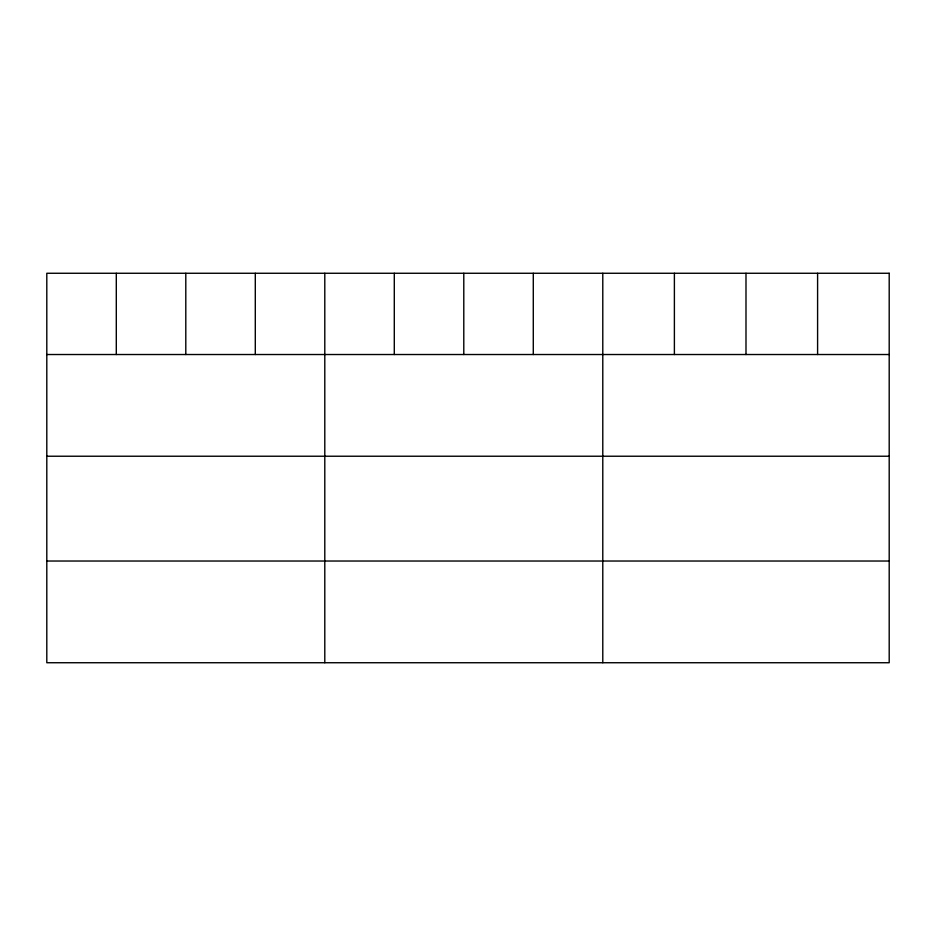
<?xml version="1.0" encoding="UTF-8"?>
<svg xmlns="http://www.w3.org/2000/svg" width="936" height="936" viewBox="0 0 936 936"><rect width="100%" height="100%" fill="white"/><g stroke="black" fill="none" stroke-linecap="round" stroke-linejoin="round"><path stroke-width="1.4" d="M46.8 354.522L889.2 354.522M46.8 456.23L889.2 456.23M46.8 561.027L889.2 561.027M817.596 273.265L817.596 354.522M745.992 273.265L745.992 354.522M674.388 273.265L674.388 354.522M602.784 273.265L602.784 662.735M533.286 273.265L533.286 354.522M463.788 273.265L463.788 354.522M394.29 273.265L394.29 354.522M324.792 273.265L324.792 662.735M255.294 273.265L255.294 354.522M185.796 273.265L185.796 354.522M116.298 273.265L116.298 354.522M889.2 273.265L46.8 273.265L46.8 662.735L889.2 662.735L889.2 273.265"/></g></svg>
